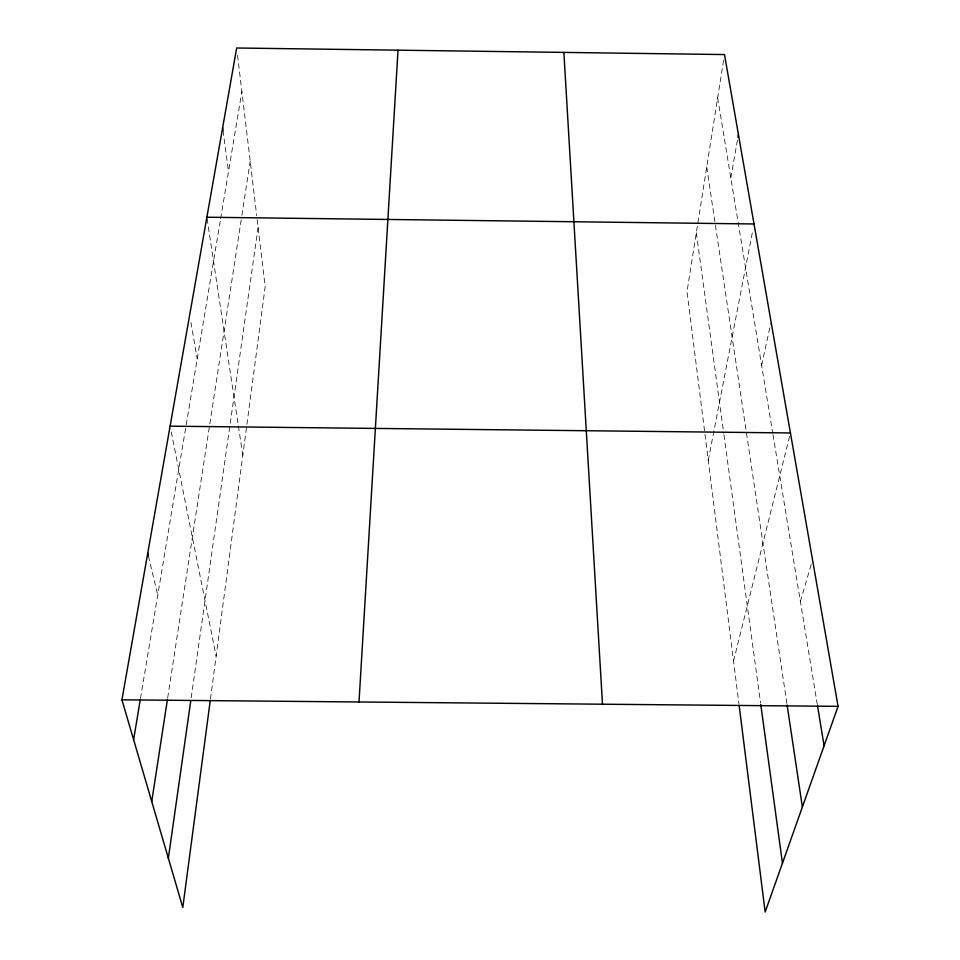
<?xml version="1.0" encoding="UTF-8"?>
<svg xmlns="http://www.w3.org/2000/svg" width="960" height="960" viewBox="0 0 960 960"><rect width="100%" height="100%" fill="white"/><g stroke="black" fill="none" stroke-linecap="round" stroke-linejoin="round"><path stroke-width="0.72" stroke-dasharray="4.8 3.6" d="M210.456 698.976L246.72 425.808M246.912 424.332L265.188 286.668L256.872 217.08M191.184 697.788L258.108 227.376M167.688 697.812L241.668 216.804M241.884 215.34L250.212 161.244M723.588 60.336L687.012 291.684L738.924 703.812M140.496 698.364L220.404 220.128M220.644 218.664L241.884 91.56M730.836 178.008L737.412 140.232M708.252 460.308L752.892 229.8M761.616 365.412L770.772 323.376M733.536 660.996L790.44 432.96M800.388 601.464L812.136 561.312M148.44 556.056L157.752 595.14M171.252 431.928L216.144 656.112M190.908 322.44L197.208 358.98M717.66 97.824L772.74 433.116M772.98 434.592L817.32 704.556M207.108 218.688L238.176 424.62M238.392 426.084L242.808 455.304M706.716 167.052L787.116 704.964M696.324 232.752L723.732 433.356M723.936 434.832L760.572 702.996M223.032 130.68L228.504 171.66M237.552 55.26L256.704 215.616"/><path stroke-width="1.44" d="M359.004 701.976L398.016 50.172M210.264 700.452L182.784 907.476L121.932 699.816L236.676 48L724.5 54.564L838.068 706.356L765.156 912L739.116 705.288M168.348 858.228L190.764 700.728M151.74 801.54L167.46 699.3M133.608 739.656L140.256 699.84M737.916 137.328L738.42 134.424M121.932 699.816L838.068 706.356M170.1 426.168L790.44 432.96M206.892 217.224L754.02 223.968M147.744 553.164L148.44 556.056M817.56 706.02L824.088 745.788M787.116 704.964L802.368 807.06M760.776 704.472L782.46 863.208M222.636 127.752L223.032 130.68M563.868 52.404L602.496 704.208"/></g></svg>
